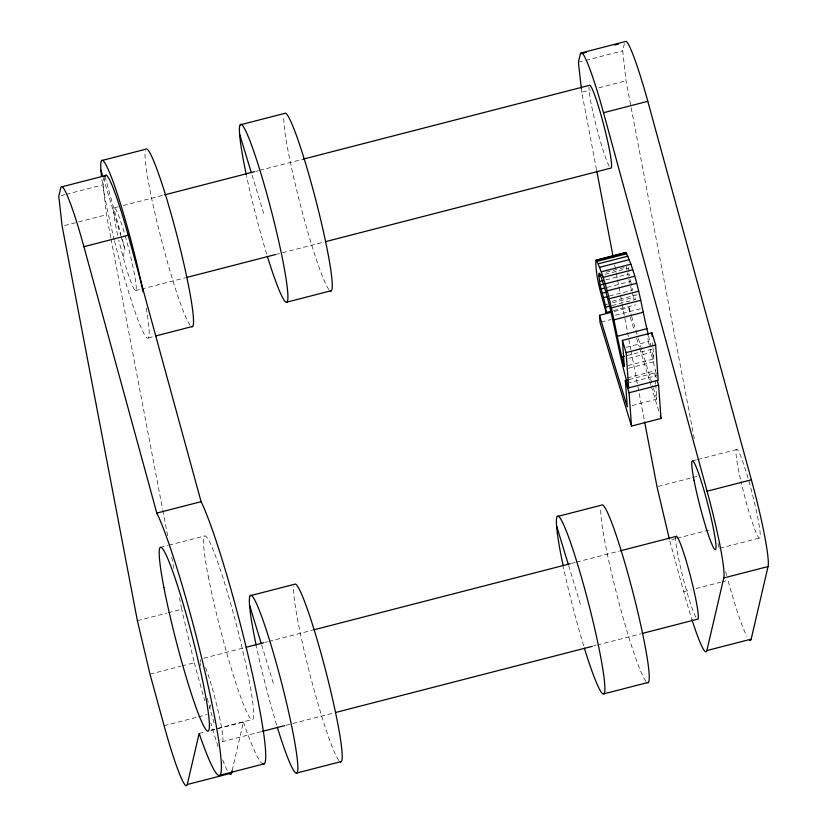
<?xml version="1.0" encoding="UTF-8"?>
<svg xmlns="http://www.w3.org/2000/svg" width="827" height="827" viewBox="0 0 827 827"><rect width="100%" height="100%" fill="white"/><g stroke="black" fill="none" stroke-linecap="round" stroke-linejoin="round"><path stroke-width="0.62" stroke-dasharray="4.13 3.1" d="M628.871 271.638L628.499 266.428M110.777 237.597L106.425 214.762L103.075 184.814L104.75 177.64M123.13 257.021L124.949 249.227L122.241 239.354M209.82 708.108L210.596 704.769M232.129 770.609L243.438 722.012L211.454 730.251M694.266 438.527L626.039 80.798L622.69 50.861L624.354 43.676M61.25 195.596L64.94 194.645M66.17 194.335L103.075 184.814M578.404 62.273L584.555 60.691M585.785 60.371L622.69 50.861M114.539 207.773L118.292 206.802M123.295 205.52L163.322 195.193M255.884 171.334L258.386 170.693M259.637 170.362L303.416 159.084M64.599 225.544L106.425 214.762M596.505 169.597L581.753 92.221L590.364 89.998M598.975 87.776L626.039 80.798M135.349 290.68L140.352 289.388M141.603 289.068L185.393 277.779M275.453 254.561L322.985 242.311M148.291 337.861L154.442 336.279M606.108 272.228L627.021 266.842M605.064 274.285L628.437 268.258M605.798 279.919L629.171 273.892L629.823 277.386M607.297 287.362L630.67 281.345L630.246 279.371M609.427 296.035L632.82 290.06L631.962 286.721M612.207 301.224L638.03 294.557M603.948 305.018L607.638 304.067M612.559 302.796L633.472 297.41L634.082 299.539M612.145 305.514L635.518 299.488L634.175 294.774M613.469 310.58L635.612 304.874M614.244 311.51L629.006 307.706L631.259 315.118M615.433 315.221L641.266 308.564M601.229 322.054L611.07 319.511M626.339 347.299L648.482 341.592L647.159 335.535M626.938 355.6L651.542 349.252L653.837 358.908L628.003 365.575M628.83 358.246L650.973 352.529L649.588 346.451M628.634 368.273L653.237 361.937L650.973 352.529M627.186 377.929L655.48 370.63L656.504 374.342M629.027 379.572L654.86 372.915L656.349 377.805M627.321 383.19L656.845 375.572M632.19 405.509L656.793 399.162L655.78 385.413M160.273 547.391L167.654 545.489M168.884 545.179L204.558 535.979M692.799 460.825L696.489 459.874M697.719 459.564L737.084 449.412M137.385 620.684L166.909 613.076M168.139 612.755L181.671 609.272L179.49 597.859M658.23 486.41L691.444 477.851M692.675 477.53L697.595 476.269M203.721 658.209L243.748 647.892M265.012 642.414L267.514 641.762M268.765 641.442L312.554 630.153M571.478 563.404L575.23 562.443M576.481 562.112L619.009 551.154M149.997 674.16L180.751 666.231M181.981 665.921L194.283 662.747L181.671 609.272M675.762 538.615L669.612 540.207L683.712 591.729A76.518 6.719 75.5 0 0 691.951 619.681M676.993 538.305L711.437 529.425M719.8 548.26L759.165 538.119M164.097 725.692L197.312 717.123M198.542 716.813L207.153 714.59M683.712 591.729L691.093 589.827M696.014 588.555L720.617 582.218M721.847 581.898L727.998 580.316A76.518 6.719 75.5 0 0 746.864 636.366M210.658 730.251L252.483 719.469M199.152 733.425L205.303 731.843M222.039 741.767L262.066 731.45M285.832 725.32L333.364 713.07M593.548 645.99L596.05 645.349M597.301 645.029L641.08 633.74M243.438 722.012L246.084 729.631A140.797 12.374 75.5 0 0 261.673 763.176M631.632 316.359L638.02 337.364M638.392 338.605L641.773 349.728M642.145 350.958L653.041 386.809M653.413 388.039L656.793 399.162M630.277 317.227L634.03 329.57M636.656 338.212L639.281 346.854M639.653 348.084L649.402 380.182M649.774 381.423L650.901 385.124M651.283 386.354L659.532 413.521M568.656 565.627L580.678 605.168M252.059 175.138L263.699 213.459M261.611 644.781L273.634 684.332M103.168 177.547L120.814 235.633M121.187 236.873L124.949 249.227M717.929 543.515L719.604 549.645M725.641 571.726L727.326 577.856M105.029 176.44L120.897 234.423M194.283 662.747L204.693 700.779M632.2 292.686L633.472 297.41M207.236 698.288L210.079 709.09A42.849 3.763 75.5 0 0 214.121 722.808M653.237 361.937L655.48 370.63M631.57 290.329L628.448 277.355M630.67 281.345L631.683 285.604M648.482 341.592L649.309 345.241M648.616 335.917L651.004 346.823M627.486 272.714L628.21 276.197M614.657 264.743L616.105 272.352M616.353 273.623L617.314 278.689M617.562 279.96L620.219 293.916M620.467 295.187L621.914 302.796M622.152 304.067L630.867 349.728M631.104 350.999L644.419 420.767M111.025 238.858L162.557 509.06M162.805 510.331L167.643 535.7M171.758 557.264L174.414 571.219M626.308 266.325L626.876 269.457M581.329 88.479L581.753 92.221M652.648 342.729L652.917 346.461M653.01 347.712L653.837 358.908M654.86 372.915L655.325 379.159M655.418 380.41L655.687 384.162M629.006 307.706L629.523 314.756M740.465 479.184A45.909 4.032 75.5 0 1 743.638 464.092A45.909 4.032 75.5 0 1 760.137 537.116A45.909 4.032 75.5 0 1 740.961 481.386M609.189 166.206A42.849 3.763 75.5 0 1 596.329 126.469A42.849 3.763 75.5 0 1 588.979 87.042M125.187 235.809A42.849 3.763 75.5 0 1 136.207 289.212A42.849 3.763 75.5 0 1 123.388 258.003L120.546 247.201A42.849 3.763 75.5 0 1 118.799 240.026M117.713 235.271A42.849 3.763 75.5 0 1 114.302 207.722A42.849 3.763 75.5 0 1 124.856 234.661M328.877 289.543A91.818 8.063 75.5 0 1 300.542 205.458A91.818 8.063 75.5 0 1 283.878 116.018M266.697 254.116A91.818 8.063 75.5 0 1 246.456 175.458M190.117 325.321A91.818 8.063 75.5 0 1 161.286 239.292A91.818 8.063 75.5 0 1 145.242 150.886M146.224 308.006A91.818 8.063 75.5 0 1 142.564 330.976A91.818 8.063 75.5 0 1 114.653 241.412M114.364 240.254A91.818 8.063 75.5 0 1 101.649 177.236M227.26 770.33A76.518 6.719 75.5 0 1 222.225 758.545M218.07 746.678A76.518 6.719 75.5 0 1 210.833 723.036M695.879 617.293A42.849 3.763 75.5 0 1 683.019 577.556A42.849 3.763 75.5 0 1 675.669 538.119M205.623 667.513A42.849 3.763 75.5 0 1 220.023 719.666A42.849 3.763 75.5 0 1 220.551 739.834M200.62 665.58A42.849 3.763 75.5 0 1 200.413 663.399M200.341 661.889A42.849 3.763 75.5 0 1 200.444 659.75M645.846 681.262A91.818 8.063 75.5 0 1 617.511 597.177A91.818 8.063 75.5 0 1 600.847 507.726M583.666 645.835A91.818 8.063 75.5 0 1 563.425 567.167M338.801 760.416A91.818 8.063 75.5 0 1 309.97 674.398A91.818 8.063 75.5 0 1 293.926 585.981M276.621 724.99A91.818 8.063 75.5 0 1 256.391 646.332M208.208 576.14A94.878 8.332 75.5 0 0 251.336 719.387A94.878 8.332 75.5 0 0 226.009 587.646A94.878 8.332 75.5 0 0 208.208 576.14"/><path stroke-width="1.24" d="M606.088 312.482C605.622 299.188 598.521 286.659 599.006 273.127L599.957 273.82C613.407 310.704 617.118 350.369 628.696 387.853L658.22 380.244L655.635 345.004L651.914 332.774L622.39 340.383L624.313 366.526C614.637 331.327 611.577 293.554 596.401 260.133L595.822 260.381C595.616 278.161 601.684 295.435 606.088 312.482L611.008 311.221M187.264 784.513L199.152 733.425L201.798 741.044A140.797 12.374 75.5 0 0 214.369 715.675A140.797 12.374 75.5 0 0 158.794 517.247L156.81 513.081L83.909 246.684A76.518 6.719 75.5 0 0 60.743 187.863L58.789 196.237L62.139 226.174L137.385 620.684L149.997 674.16L164.097 725.692A76.518 6.719 75.5 0 0 187.264 784.513L231.55 773.1L232.129 770.609M586.498 52.318L580.347 53.9L578.404 62.273L581.329 88.479M581.867 52.763L626.153 41.35A76.518 6.719 75.5 0 1 647.799 101.307L751.371 479.805A76.518 6.719 75.5 0 1 768.045 566.547L751.164 639.137L706.878 650.56L723.759 577.97A76.518 6.719 75.5 0 0 707.085 491.217L603.514 112.73A76.518 6.719 75.5 0 0 580.347 53.9M648.347 334.697C641.318 307.355 638.186 278.161 625.925 252.524L595.822 260.381M101.597 160.593L145.883 149.17A91.818 8.063 75.5 0 1 177.174 236.326A91.818 8.063 75.5 0 1 191.533 326.644M240.357 124.815L284.643 113.402A91.818 8.063 75.5 0 1 315.935 200.558A91.818 8.063 75.5 0 1 330.293 290.866M62.263 186.726L106.549 175.314M614.792 45.02L618.482 44.069M164.573 194.872L254.633 171.654M303.416 159.084L589.858 85.233A42.849 3.763 75.5 0 1 604.671 128.712A42.849 3.763 75.5 0 1 610.677 168.139L325.487 241.67M83.909 246.684L128.195 235.271L201.085 501.669L203.08 505.835A140.797 12.374 75.5 0 1 250.085 663.916A140.797 12.374 75.5 0 1 262.376 763.734M603.514 112.73L647.799 101.307M186.644 277.458L275.453 254.561M155.672 335.958L192.577 326.448M287.052 302.093L331.338 290.68M596.401 260.133L625.925 252.524M597.321 261.322L626.845 253.703M598.51 263.751L628.034 256.132M599.895 267.235L629.419 259.616M601.467 271.773L630.991 264.154M598.913 275.877L601.374 275.236M603.224 277.355L632.748 269.747M599.647 281.5L603.338 280.549M600.299 285.005L603.989 284.054M605.126 283.857L634.65 276.249M601.146 288.954L604.837 288.003M607.039 290.908L636.563 283.299M602.159 293.223L607.08 291.952M603.307 297.668L606.997 296.717M609.044 298.816L638.568 291.207M605.995 307.106L609.685 306.155M611.205 307.913L640.729 300.304M657.093 380.255L658.581 385.144L661.031 418.452L631.508 426.07L599.999 322.375L599.482 315.314L611.784 312.141M613.903 319.842L643.427 312.224M617.49 336.248L647.014 328.639M628.696 387.853L626.111 352.622L655.635 345.004M622.018 356.861L624.478 356.23M599.482 315.314L627.269 406.77L625.346 380.523L627.807 379.893M156.81 513.081L201.085 501.669M631.508 426.07L629.058 392.763L658.581 385.144M250.281 595.688L294.567 584.275A91.818 8.063 75.5 0 1 325.869 671.431A91.818 8.063 75.5 0 1 340.228 761.739M557.326 516.534L601.611 505.121A91.818 8.063 75.5 0 1 632.903 592.277A91.818 8.063 75.5 0 1 647.262 682.585M707.085 491.217L751.371 479.805M246.25 647.252L263.761 642.734M313.805 629.833L570.227 563.725M620.26 550.834L676.548 536.32M723.759 577.97L768.045 566.547M262.066 731.45L284.581 725.641M335.865 712.419L592.297 646.311M642.331 633.41L697.368 619.227A42.849 3.763 75.5 0 0 689.966 574.362A42.849 3.763 75.5 0 0 675.762 537.209M219.786 775.271L264.071 763.859M296.976 772.966L341.262 761.553M604.02 693.812L648.306 682.389M660.277 415.981L661.031 418.452M622.39 340.383L626.111 352.622M625.346 380.523L629.058 392.763M556.643 526.075L568.283 564.386M239.675 134.356L251.315 172.667M249.599 605.23L261.239 643.54M100.915 170.135L102.786 176.306M669.322 538.966L657 486.731L644.657 422.039M596.753 170.869L613.2 257.125M651.914 332.774L652.193 336.506M105.029 176.44A76.518 6.719 75.5 0 1 128.195 235.271M751.164 639.137A76.518 6.719 75.5 0 1 749.644 640.274M706.878 650.56A76.518 6.719 75.5 0 1 691.951 619.681M246.208 174.29A91.818 8.063 75.5 0 1 250.839 143.174A91.818 8.063 75.5 0 1 286.4 281.046A91.818 8.063 75.5 0 1 267.39 256.391M101.504 176.11A91.818 8.063 75.5 0 1 113.599 183.098A91.818 8.063 75.5 0 1 143.154 291.838M231.55 773.1A76.518 6.719 75.5 0 1 230.03 774.237M563.187 566.009A91.818 8.063 75.5 0 1 567.808 534.893A91.818 8.063 75.5 0 1 603.369 672.764A91.818 8.063 75.5 0 1 584.358 648.11M256.143 645.163A91.818 8.063 75.5 0 1 260.763 614.048A91.818 8.063 75.5 0 1 296.324 751.919A91.818 8.063 75.5 0 1 277.314 727.274M694.018 480.218A45.909 4.032 75.5 0 0 714.879 549.531A45.909 4.032 75.5 0 0 702.63 485.79A45.909 4.032 75.5 0 0 694.018 480.218M163.922 587.563A94.878 8.332 75.5 0 0 207.05 730.799A94.878 8.332 75.5 0 0 181.733 599.058A94.878 8.332 75.5 0 0 163.922 587.563"/></g></svg>
